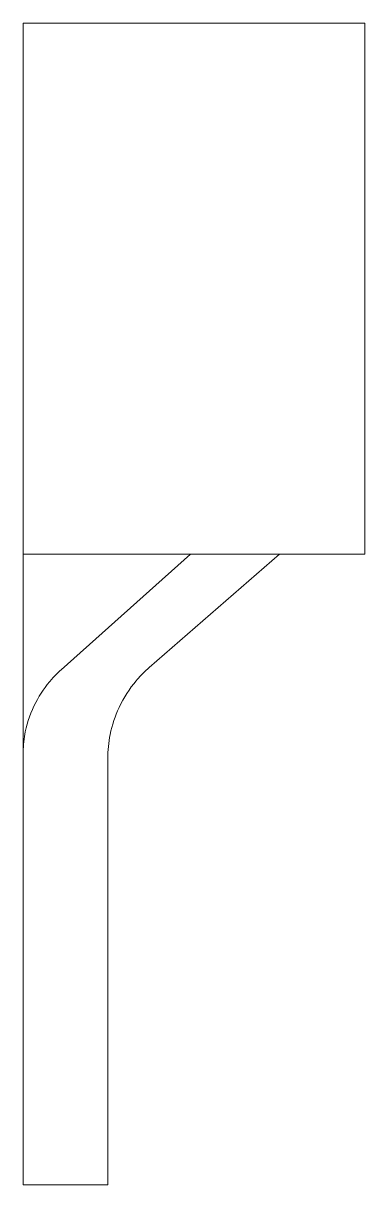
# Model space of a CAD drawing. Header units: millimetres. Extents: x 0 to 20.6, y 0 to 70.
import ezdxf

# ---------------------------------------------------------------- set-up
doc = ezdxf.new("R2010")
doc.units = ezdxf.units.MM
doc.layers.add('Visible (ISO)', color=7, linetype='Continuous', lineweight=13)

# ---------------------------------------------------------------- blocks, each defined once
blk = doc.blocks.new('Cos 120-2')
at = {"layer": 'Visible (ISO)'}
for p, q in [((246.655, 262.45), (267.255, 262.45)), ((246.655, 230.45), (246.655, 262.45)), ((267.255, 230.45), (267.255, 262.45)), ((256.749, 230.45), (246.655, 230.45)), ((246.655, 221.45), (246.655, 230.45)), ((256.749, 230.45), (248.936, 223.484)), ((262.121, 230.45), (254.252, 223.618)), ((261.666, 230.45), (256.749, 230.45)), ((262.121, 230.45), (261.666, 230.45)), ((267.255, 230.45), (262.121, 230.45)), ((246.655, 218.546), (246.655, 199.7)), ((251.755, 199.7), (251.755, 218.143)), ((246.655, 192.45), (246.655, 199.7)), ((251.755, 199.7), (251.755, 192.45)), ((246.655, 192.45), (251.755, 192.45))]:
    blk.add_line(p, q, dxfattribs=at)
blk.add_arc((259.005, 218.143), 7.25, 168.50524, 180, dxfattribs=at)
for points in [[(248.379, 222.921), (248.552, 223.119), (248.738, 223.308), (248.936, 223.484)], [(246.655, 218.546), (246.655, 218.952), (246.696, 219.357), (246.777, 219.754)]]:
    blk.add_open_spline(points, degree=3, dxfattribs=at)
for points, knots in [([(254.252, 223.618), (254.197, 223.571), (254.143, 223.523), (253.866, 223.267), (253.657, 223.048), (253.464, 222.819)], [-1.5491548, -1.5491548, -1.5491548, -1.5491548, -1.5116308, -1.5116308, -1.3528182, -1.3528182, -1.3528182, -1.3528182]), ([(246.777, 219.754), (246.903, 220.371), (247.121, 220.962), (247.679, 222.025), (248.009, 222.498), (248.379, 222.921)], [0, 0, 0, 0, 0.188899, 0.188899, 0.367027, 0.367027, 0.367027, 0.367027]), ([(251.9, 219.588), (252.015, 220.155), (252.197, 220.699), (252.715, 221.809), (253.066, 222.348), (253.464, 222.819)], [0, 0, 0, 0, 0.1735667, 0.1735667, 0.3768448, 0.3768448, 0.3768448, 0.3768448]), ([(246.655, 221.45), (246.655, 221.445), (246.655, 221.381), (246.655, 221.133), (246.655, 220.942), (246.655, 220.702), (246.655, 220.565), (246.655, 220.413), (246.655, 220.09), (246.655, 219.919), (246.655, 219.491), (246.655, 219.237), (246.655, 219.013), (246.655, 218.888), (246.655, 218.771), (246.655, 218.624), (246.655, 218.584), (246.655, 218.546)], [0, 0, 0, 0, 0.304415, 0.304415, 0.622118, 0.622118, 0.622118, 0.801857, 0.801857, 0.981596, 0.981596, 1.257525, 1.257525, 1.257525, 1.411171, 1.411171, 1.470078, 1.470078, 1.470078, 1.470078]), ([(246.655, 218.546), (246.655, 218.546), (246.655, 218.546), (246.655, 218.546), (246.655, 218.546), (246.655, 218.547), (246.655, 218.547), (246.655, 218.549), (246.655, 218.551), (246.655, 218.561), (246.655, 218.569), (246.655, 218.589), (246.655, 218.601), (246.655, 218.674), (246.655, 218.739), (246.655, 219.174), (246.655, 219.653), (246.655, 220.892), (246.655, 221.435), (246.655, 221.45)], [0, 0, 0, 0, 0.000082, 0.000082, 0.000247, 0.000247, 0.000576, 0.000576, 0.00321, 0.00321, 0.016118, 0.016118, 0.033328, 0.033328, 0.125122, 0.125122, 0.614693, 0.614693, 1.467626, 1.467626, 1.467626, 1.467626])]:
    blk.add_open_spline(points, degree=3, knots=knots, dxfattribs=at)

msp = doc.modelspace()

# ---------------------------------------------------------------- block references
msp.add_blockref('Cos 120-2', (-246.655, -192.45))

doc.saveas('drawing.dxf')
